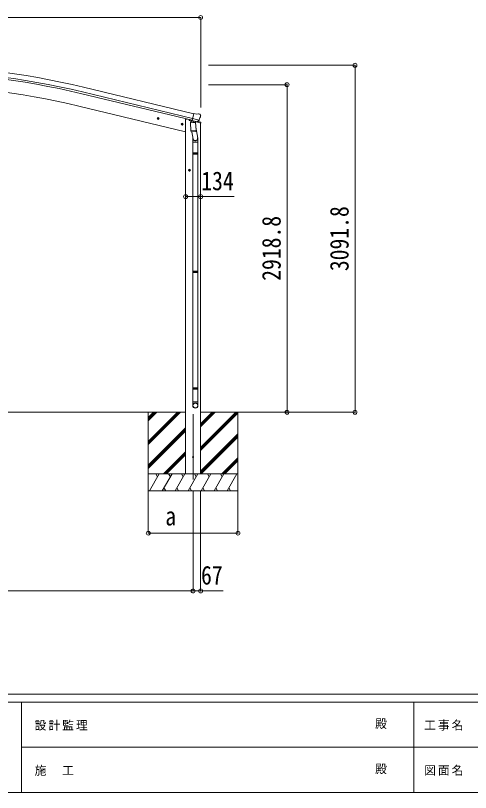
# Model space of a CAD drawing. Units: millimetres at full size. Extents: x -9783 to 9892, y -6828 to 6752.
# Drawn here: x -4022 to 36, y -6828 to 96 of the extents above; entities that cross this region are included whole.
import ezdxf
from ezdxf.enums import TextEntityAlignment as Align

# ---------------------------------------------------------------- set-up
doc = ezdxf.new("R2010")
doc.units = ezdxf.units.MM
doc.header["$LTSCALE"] = 35
doc.header["$PDMODE"] = 32
doc.header["$PDSIZE"] = 35
for name, color, linetype, lineweight in [('0-0_0', 7, 'Continuous', 9), ('0-1_本体', 4, 'Continuous', 9), ('0-2_部品', 7, 'Continuous', 9), ('0-8_PARTS2', 2, 'Continuous', 9), ('0-A_寸法', 6, 'Continuous', 9), ('F-0_240', 7, 'Continuous', 9)]:
    doc.layers.add(name, color=color, linetype=linetype, lineweight=lineweight)
doc.styles.add('ＭＳ ゴシック', font='')
doc.styles.get('ＭＳ ゴシック').set_extended_font_data('MS Gothic')

msp = doc.modelspace()

# ---------------------------------------------------------------- linework, layer by layer
at = {"layer": '0-0_0'}
for p, q in [((-7628.01, -3439.41), (-2505.19, -3439.41)), ((-2838.19, -3488.01), (-2789.59, -3439.41)), ((-2838.19, -3502.15), (-2775.45, -3439.41)), ((-2838.19, -3516.3), (-2761.31, -3439.41)), ((-2838.19, -3728.43), (-2549.18, -3439.41)), ((-2838.19, -3714.28), (-2563.32, -3439.41)), ((-2838.19, -3700.14), (-2577.46, -3439.41)), ((-2838.19, -3439.41), (-2838.19, -4139.41)), ((-2371.19, -3541.51), (-2269.09, -3439.41)), ((-2371.19, -3555.65), (-2254.95, -3439.41)), ((-2371.19, -3569.8), (-2240.81, -3439.41)), ((-2371.19, -3767.78), (-2042.82, -3439.41)), ((-2371.19, -3753.64), (-2056.96, -3439.41)), ((-2371.19, -3439.41), (-1950.03, -3439.41)), ((-2371.19, -3781.93), (-2038.19, -3448.93)), ((-2038.19, -3439.41), (-2038.19, -4139.41)), ((-2838.19, -3912.27), (-2505.19, -3579.28)), ((-2838.19, -3926.42), (-2505.19, -3593.42)), ((-2838.19, -3940.56), (-2505.19, -3607.56)), ((-2371.19, -3965.77), (-2038.19, -3632.78)), ((-2371.19, -3979.91), (-2038.19, -3646.92)), ((-2366.55, -3989.41), (-2038.19, -3661.06)), ((-2703.2, -3989.41), (-2505.19, -3791.41)), ((-2689.06, -3989.41), (-2505.19, -3805.55)), ((-2674.91, -3989.41), (-2505.19, -3819.69)), ((-2182.7, -3989.41), (-2038.19, -3844.91)), ((-2168.56, -3989.41), (-2038.19, -3859.05)), ((-2154.41, -3989.41), (-2038.19, -3873.19)), ((-2038.19, -3989.41), (-2838.19, -3989.41)), ((-2827.9, -4139.41), (-2741.3, -3989.41)), ((-2756.3, -4015.4), (-2771.3, -3989.41)), ((-2712.43, -4139.41), (-2625.83, -3989.41)), ((-2640.83, -4015.4), (-2655.83, -3989.41)), ((-2596.96, -4139.41), (-2510.36, -3989.41)), ((-2525.36, -4015.4), (-2540.36, -3989.41)), ((-2505.19, -3989.41), (-2371.19, -3989.41)), ((-2481.49, -4139.41), (-2394.89, -3989.41)), ((-2409.89, -4015.4), (-2424.89, -3989.41)), ((-2366.02, -4139.41), (-2279.42, -3989.41)), ((-2294.42, -4015.4), (-2309.42, -3989.41)), ((-2250.55, -4139.41), (-2163.95, -3989.41)), ((-2193.95, -3989.41), (-2178.95, -4015.4)), ((-2135.08, -4139.41), (-2048.48, -3989.41)), ((-2838.19, -4139.41), (-2038.19, -4139.41)), ((-2697.43, -4113.44), (-2682.43, -4139.41)), ((-2581.96, -4113.43), (-2566.96, -4139.41)), ((-2466.49, -4113.43), (-2451.49, -4139.41)), ((-2351.02, -4113.44), (-2336.02, -4139.41)), ((-2235.55, -4113.44), (-2220.55, -4139.41)), ((-2120.08, -4113.44), (-2105.08, -4139.41))]:
    msp.add_line(p, q, dxfattribs=at)
at = {"layer": '0-1_本体'}
for p, q in [((-3415.24, -543.04), (-2432, -779.09)), ((-3429.25, -601.38), (-2446, -837.44)), ((-3425.32, -585.02), (-2442.07, -821.07)), ((-2504.79, -939.53), (-3455.63, -711.26)), ((-2504.79, -826.41), (-2504.79, -3989.41)), ((-2504.79, -826.41), (-2491.92, -826.41)), ((-2370.79, -862.69), (-2370.79, -3989.41))]:
    msp.add_line(p, q, dxfattribs=at)
for radius in [7073, 7029.83, 7013, 6900]:
    msp.add_arc((-5066.4, -7420.61), radius, 76.5, 103.5, dxfattribs=at)
at = {"layer": '0-2_部品'}
for p, q in [((-2759.27, -819.32), (-2739.82, -823.98)), ((-2751.68, -814.45), (-2756.84, -819.9)), ((-2751.88, -831.37), (-2747.21, -811.93)), ((-2744.38, -816.21), (-2751.68, -814.45)), ((-2747.41, -828.85), (-2742.25, -823.4)), ((-2742.25, -823.4), (-2744.38, -816.21)), ((-2384.4, -835.37), (-2441.91, -821.57)), ((-2405.4, -783.75), (-2431.34, -777.53)), ((-2405.4, -783.75), (-2392.14, -781.05)), ((-2377.66, -784.24), (-2390.85, -781.08)), ((-2374.57, -786.49), (-2370.71, -792.79)), ((-2370.35, -795.07), (-2370.62, -796.22)), ((-2545.35, -870.67), (-2525.9, -875.34)), ((-2537.76, -865.81), (-2542.92, -871.26)), ((-2537.96, -882.73), (-2533.29, -863.28)), ((-2530.46, -867.56), (-2537.76, -865.81)), ((-2533.49, -880.2), (-2528.33, -874.76)), ((-2528.33, -874.76), (-2530.46, -867.56)), ((-2472.88, -830.99), (-2472.88, -834.24)), ((-2450.82, -843.48), (-2469.04, -839.1)), ((-2461.48, -860.93), (-2415.79, -857.73)), ((-2456.8, -927.76), (-2461.48, -860.93)), ((-2447.06, -839.16), (-2460.37, -854.48)), ((-2460.37, -854.48), (-2459.93, -860.82)), ((-2446.12, -839.09), (-2447.06, -839.16)), ((-2443.03, -841.57), (-2444.56, -841.2)), ((-2406.33, -850.38), (-2443.03, -841.57)), ((-2437.08, -843.39), (-2436.06, -858)), ((-2408.87, -852.39), (-2434.69, -858.82)), ((-2417.56, -854.55), (-2417.33, -857.84)), ((-2415.79, -857.73), (-2411.11, -924.57)), ((-2412.85, -899.8), (-2396.93, -995.97)), ((-2403.96, -850.85), (-2411.48, -849.05)), ((-2368.32, -863.29), (-2411.25, -852.98)), ((-2408.17, -850.6), (-2408.12, -851.35)), ((-2404.8, -850.74), (-2406.33, -850.38)), ((-2401.25, -850.28), (-2384.88, -835.79)), ((-2397.56, -847.01), (-2370.62, -853.48)), ((-2368.32, -856.39), (-2368.32, -863.29)), ((-2456.8, -927.76), (-2411.11, -924.57)), ((-2456.79, -927.76), (-2455.9, -940.46)), ((-2412.1, -939.17), (-2453.8, -942.09)), ((-2448.37, -941.71), (-2437.64, -1005.3)), ((-2410.26, -937.04), (-2411.13, -924.57)), ((-2410.65, -938.39), (-2410.65, -938.39)), ((-2440.78, -998.48), (-2440.78, -1033.13)), ((-2440.78, -1033.13), (-2394.78, -1033.13)), ((-2438.78, -1033.13), (-2438.78, -1127.13)), ((-2396.78, -1033.13), (-2396.78, -1127.13)), ((-2394.78, -1033.13), (-2394.78, -998.78)), ((-2440.78, -1129.13), (-2439.78, -1127.13)), ((-2440.78, -1129.13), (-2394.78, -1129.13)), ((-2440.78, -1129.13), (-2440.78, -1137.13)), ((-2440.78, -1137.13), (-2394.78, -1137.13)), ((-2440.78, -1137.13), (-2439.78, -1139.13)), ((-2439.78, -1127.13), (-2395.78, -1127.13)), ((-2439.78, -1139.13), (-2395.78, -1139.13)), ((-2438.78, -1139.13), (-2438.78, -2183.47)), ((-2396.78, -1139.13), (-2396.78, -2183.47)), ((-2394.78, -1129.13), (-2395.78, -1127.13)), ((-2480.99, -1283), (-2460.99, -1283)), ((-2474.74, -1276.5), (-2478.5, -1283)), ((-2467.24, -1276.5), (-2474.74, -1276.5)), ((-2470.99, -1293), (-2470.99, -1273)), ((-2463.49, -1283), (-2467.24, -1276.5)), ((-2467.24, -1289.5), (-2463.49, -1283)), ((-2440.78, -2185.47), (-2439.78, -2183.47)), ((-2440.78, -2185.47), (-2440.78, -2193.47)), ((-2440.78, -2185.47), (-2394.78, -2185.47)), ((-2440.78, -2193.47), (-2439.78, -2195.47)), ((-2440.78, -2193.47), (-2394.78, -2193.47)), ((-2439.78, -2183.47), (-2395.78, -2183.47)), ((-2439.78, -2195.47), (-2395.78, -2195.47)), ((-2438.78, -2195.47), (-2438.78, -3223.51)), ((-2396.78, -2195.47), (-2396.78, -3223.51)), ((-2394.78, -2185.47), (-2395.78, -2183.47)), ((-2394.78, -2193.47), (-2395.78, -2195.47)), ((-2394.78, -2185.47), (-2394.78, -2193.47)), ((-2440.78, -3225.51), (-2439.78, -3223.51)), ((-2440.78, -3225.51), (-2440.78, -3233.51)), ((-2440.78, -3225.51), (-2394.78, -3225.51)), ((-2440.78, -3233.51), (-2439.78, -3235.51)), ((-2440.78, -3233.51), (-2394.78, -3233.51)), ((-2439.78, -3223.51), (-2395.78, -3223.51)), ((-2439.78, -3235.51), (-2395.78, -3235.51)), ((-2438.78, -3235.51), (-2438.78, -3345.51)), ((-2396.78, -3235.51), (-2396.78, -3345.51)), ((-2394.78, -3225.51), (-2395.78, -3223.51)), ((-2394.78, -3233.51), (-2395.78, -3235.51)), ((-2394.78, -3225.51), (-2394.78, -3233.51)), ((-2440.78, -3345.51), (-2394.78, -3345.51)), ((-2440.78, -3379.65), (-2440.78, -3345.51)), ((-2394.78, -3379.65), (-2394.78, -3345.51))]:
    msp.add_line(p, q, dxfattribs=at)
for points in [[(-2756.84, -819.9), (-2754.71, -827.09), (-2747.41, -828.85)], [(-2436.76, -842.98), (-2446.49, -840.64), (-2431.34, -777.53)], [(-2542.92, -871.26), (-2540.79, -878.45), (-2533.49, -880.2)], [(-2436.76, -842.98), (-2436.53, -843.13), (-2411.76, -849.07), (-2411.48, -849.05)], [(-2384.13, -834.8), (-2384.72, -835.64), (-2384.88, -835.79)], [(-2394.78, -1129.13), (-2394.78, -1137.13), (-2395.78, -1139.13)], [(-2478.5, -1283), (-2474.74, -1289.5), (-2467.24, -1289.5)]]:
    msp.add_lwpolyline(points, dxfattribs=at)
for centre, radius in [((-2749.55, -821.65), 8.5), ((-2749.55, -821.65), 7.7), ((-2749.55, -821.65), 6.5), ((-2535.62, -873.01), 8.5), ((-2535.62, -873.01), 7.7), ((-2535.62, -873.01), 6.5), ((-2470.99, -1283), 8.5), ((-2470.99, -1283), 7.7), ((-2470.99, -1283), 6.5)]:
    msp.add_circle(centre, radius, dxfattribs=at)
at = {"layer": '0-2_部品', "color": 4}
msp.add_circle((-2437.79, -3839.41), 5, dxfattribs=at)
at = {"layer": '0-2_部品'}
for centre, radius, start, end in [((-2391.55, -783.99), 3, 76.5, 101.5), ((-2567.43, -748.97), 202.4, 334.90875, 346.5), ((-2378.83, -789.1), 5, 31.5, 76.5), ((-2467.88, -834.24), 5, 180, 256.5), ((-2444.45, -840.71), 0.5, 221.23754, 256.5), ((-2437.68, -843.47), 0.604, 7.79405, 79.40158), ((-2435.04, -857.85), 1.03, 188.03431, 289.96103), ((-2409.11, -851.42), 1, 284, 4), ((-2407.67, -850.57), 0.5, 76.5, 184), ((-2404.68, -850.26), 0.5, 256.5, 291.76246), ((-2371.32, -856.39), 3, 0, 76.5), ((-2453.94, -940.09), 2, 190.53157, 274), ((-2412.24, -937.18), 2, 274, 322.59038), ((-2412.2, -937.21), 1.95, 322.52234, 4.95983), ((-2424.78, -998.78), 30, 0, 2.54858)]:
    msp.add_arc(centre, radius, start, end, dxfattribs=at)
for centre, major_axis, ratio, start_param, end_param in [((-2373.27, -794.35), (1.57, -2.57), 0.99628, 0.7835347, 1.5707963), ((-2403.27, -847.93), (0.73, -2.92), 0.997631, 5.8041905, 5.8929484), ((-2403.3, -847.8), (-2.63, 3.16), 0.650902, 2.1145521, 2.1873627), ((-2403.24, -848.03), (0.73, -2.92), 0.997631, 5.965759, 6.7621801), ((-2417.78, -998.48), (-23, 0), 0.996195, 6.0000678, 10.0103449), ((-2417.78, -998.48), (-21, 0), 0.996195, 0.3319459, 3.3482706), ((-2417.78, -3377.91), (23, 0), 0.996195, 6.2831853, 9.424778), ((-2417.78, -3379.65), (23, 0), 0.996195, 6.2831853, 9.424778), ((-2417.78, -3379.65), (0, -23.43), 0.981806, 4.712389, 7.8539816)]:
    msp.add_ellipse(centre, major_axis=major_axis, ratio=ratio, start_param=start_param, end_param=end_param, dxfattribs=at)
msp.add_ellipse((-2417.78, -3379.65), major_axis=(-21, 0), ratio=0.996195, dxfattribs=at)
at = {"layer": '0-8_PARTS2', "color": 6}
msp.add_line((-7762.31, 78.12), (-2370.29, 78.12), dxfattribs=at)
at = {"layer": '0-8_PARTS2'}
msp.add_line((-2437.79, -4040.35), (-2437.79, -3456.4), dxfattribs=at)
at = {"layer": '0-A_寸法'}
for p, q in [((-2370.29, 78.12), (-2370.29, -724.22)), ((-993.71, -347.61), (-2300.14, -347.61)), ((-993.71, -3439.41), (-993.71, -347.61)), ((-1599.69, -520.61), (-2300.14, -520.61)), ((-1599.69, -3439.41), (-1599.69, -520.61)), ((-2504.79, -1518.17), (-2370.79, -1518.17)), ((-2370.79, -1518.17), (-2070.79, -1518.17)), ((-1599.69, -3439.41), (-1993.93, -3439.41)), ((-993.71, -3439.41), (-1599.69, -3439.41)), ((-2437.79, -5032.3), (-2437.79, -4142.91)), ((-2370.79, -5032.3), (-2370.79, -4142.91)), ((-2037.79, -4517.32), (-2037.79, -4142.91)), ((-7694.81, -5032.3), (-2437.79, -5032.3)), ((-2437.79, -5032.3), (-2370.79, -5032.3)), ((-2370.79, -5032.3), (-2170.79, -5032.3))]:
    msp.add_line(p, q, dxfattribs=at)
msp.add_lwpolyline([(-2037.79, -4517.32), (-2837.79, -4517.32), (-2837.79, -4142.91)], dxfattribs=at)
for p in [(-2370.29, 78.12), (-993.71, -347.61), (-1599.69, -520.61), (-2504.79, -1518.17), (-2370.79, -1518.17), (-1599.69, -3439.41), (-993.71, -3439.41), (-2837.79, -4517.32), (-2037.79, -4517.32), (-2437.79, -5032.3), (-2370.79, -5032.3)]:
    msp.add_point(p, dxfattribs=at)
at = {"layer": 'F-0_240', "color": 5}
for p, q in [((-9783.03, -5953.1), (9396.97, -5953.1)), ((-9783.03, -6023.1), (6285.75, -6023.1)), ((-3969.25, -6023.1), (-3969.25, -6828.1)), ((-469.25, -6023.1), (-469.25, -6828.1)), ((-3969.25, -6425.6), (3205.75, -6425.6)), ((-9783.03, -6828.1), (9396.97, -6828.1))]:
    msp.add_line(p, q, dxfattribs=at)

# ---------------------------------------------------------------- texts
at = {"layer": '0-A_寸法', "color": 7, "style": 'ＭＳ ゴシック', "width": 0.85}
for s, p in [('134', (-2365.17, -1511.17)), ('a', (-2685.92, -4498.32)), ('67', (-2367.04, -5025.3))]:
    msp.add_text(s, height=166.8, dxfattribs=at).set_placement(p, align=Align.BOTTOM_LEFT)
for s, p in [('3091.8', (-1000.71, -2182.26)), ('2918.8', (-1606.69, -2268.76))]:
    msp.add_text(s, height=166.8, rotation=90, dxfattribs=at).set_placement(p, align=Align.BOTTOM_LEFT)
at = {"layer": 'F-0_240', "style": 'ＭＳ ゴシック'}
for p in [(-814.24, -6276.85), (-814.24, -6679.35)]:
    msp.add_text('殿', height=76.98, dxfattribs=at).set_placement(p, align=Align.BOTTOM_LEFT)
at = {"layer": 'F-0_240', "char_height": 76.98, "attachment_point": 7, "style": 'ＭＳ ゴシック'}
for s, insert in [('\\T1.17;設計監理', (-3851.04, -6276.85)), ('\\T1.17;工事名', (-376.96, -6276.85)), ('\\T1.17;施\u3000工', (-3851.04, -6679.35)), ('\\T1.17;図面名', (-376.96, -6679.35))]:
    msp.add_mtext(s, dxfattribs=dict(at, insert=insert))

doc.saveas('drawing.dxf')
